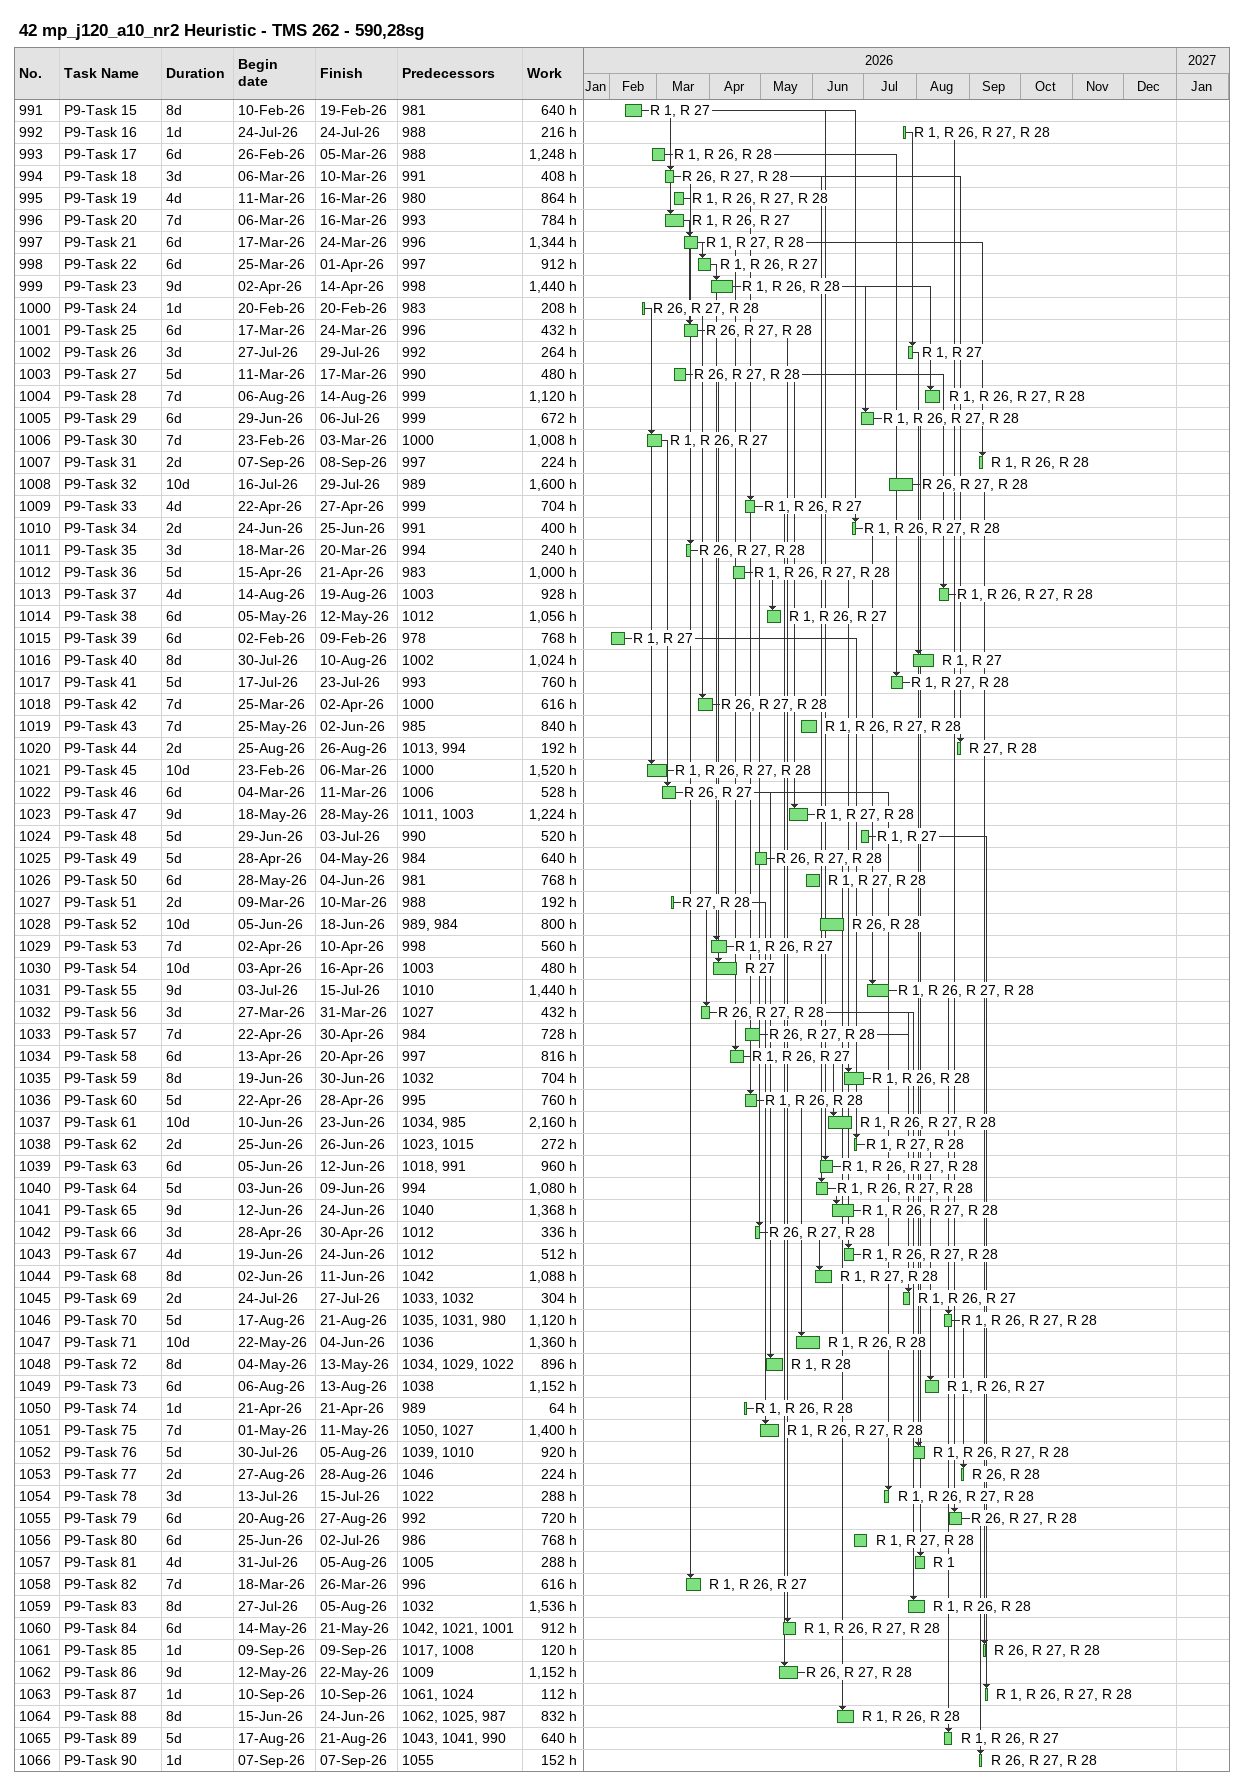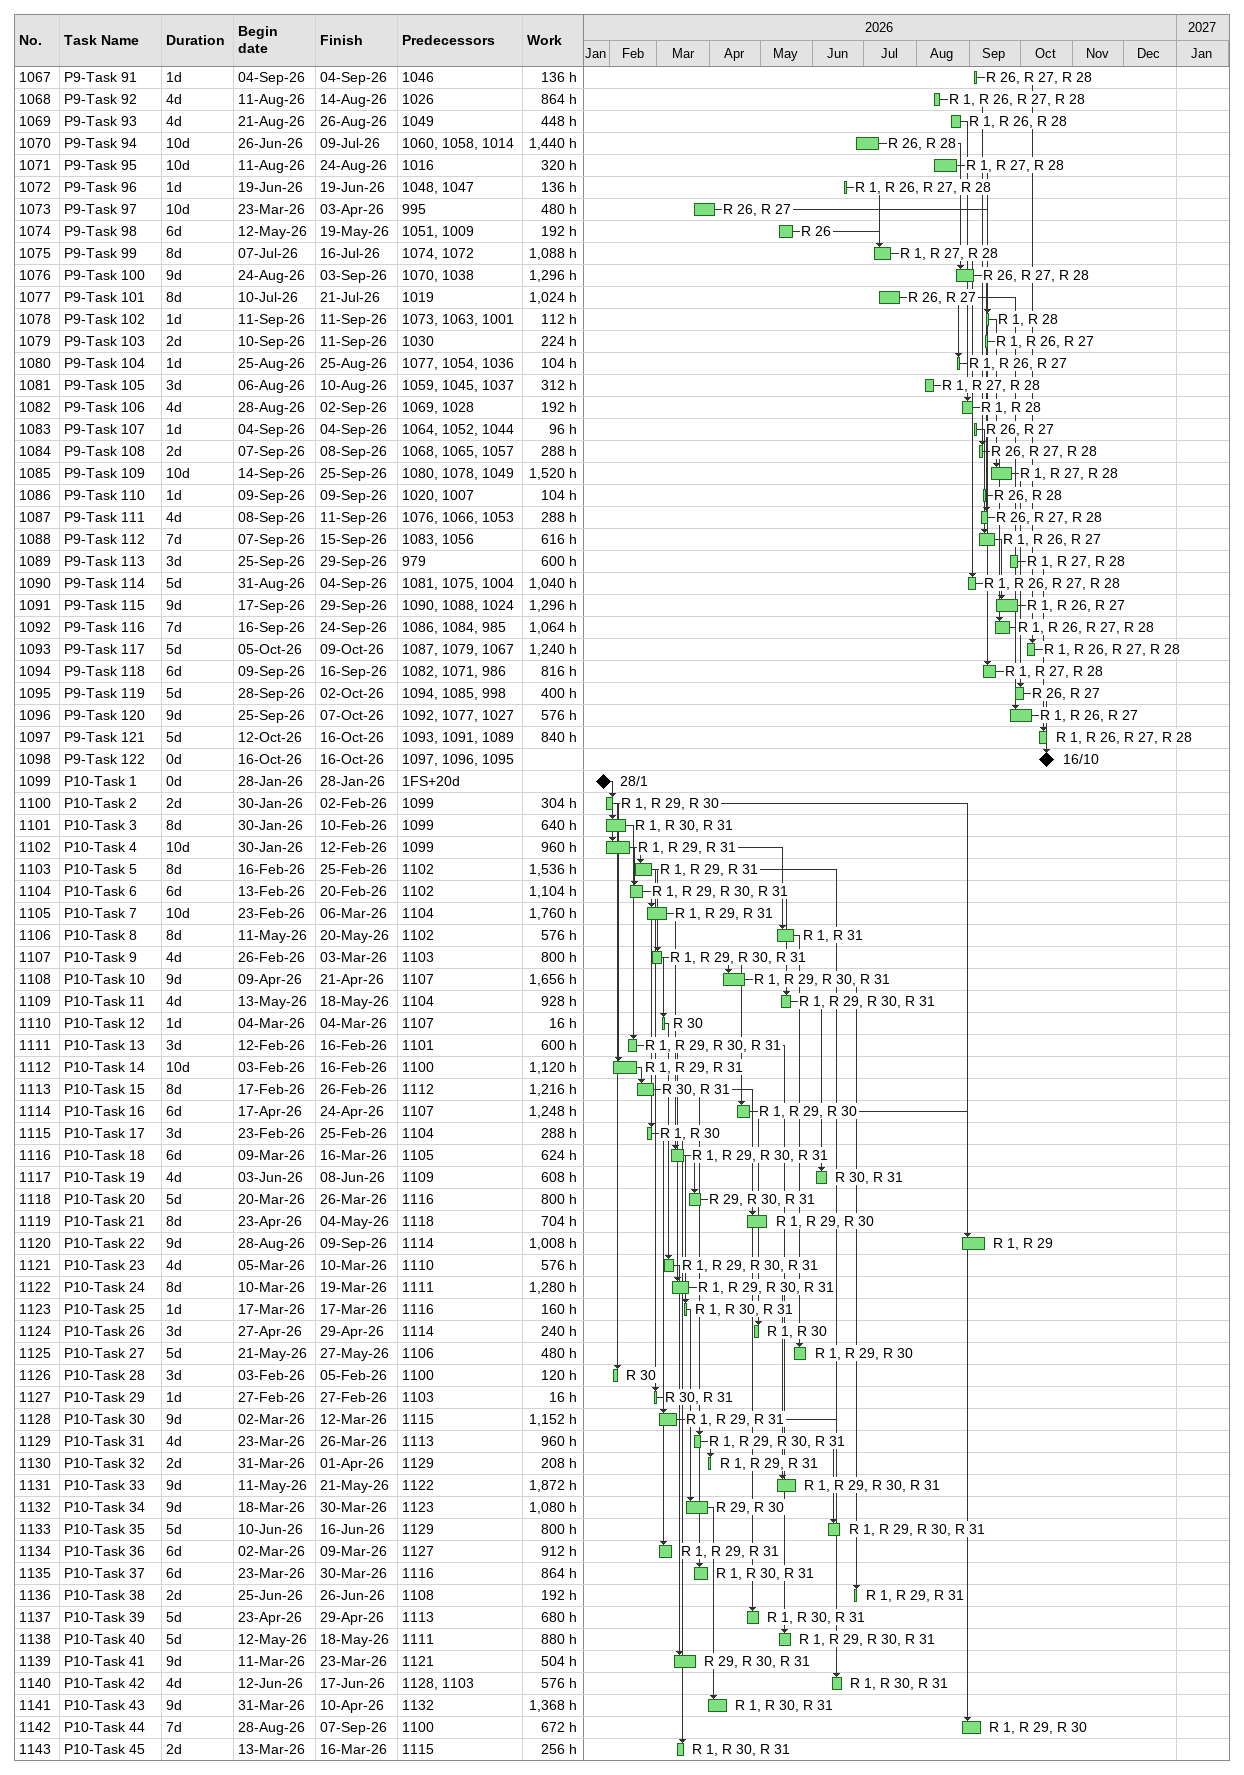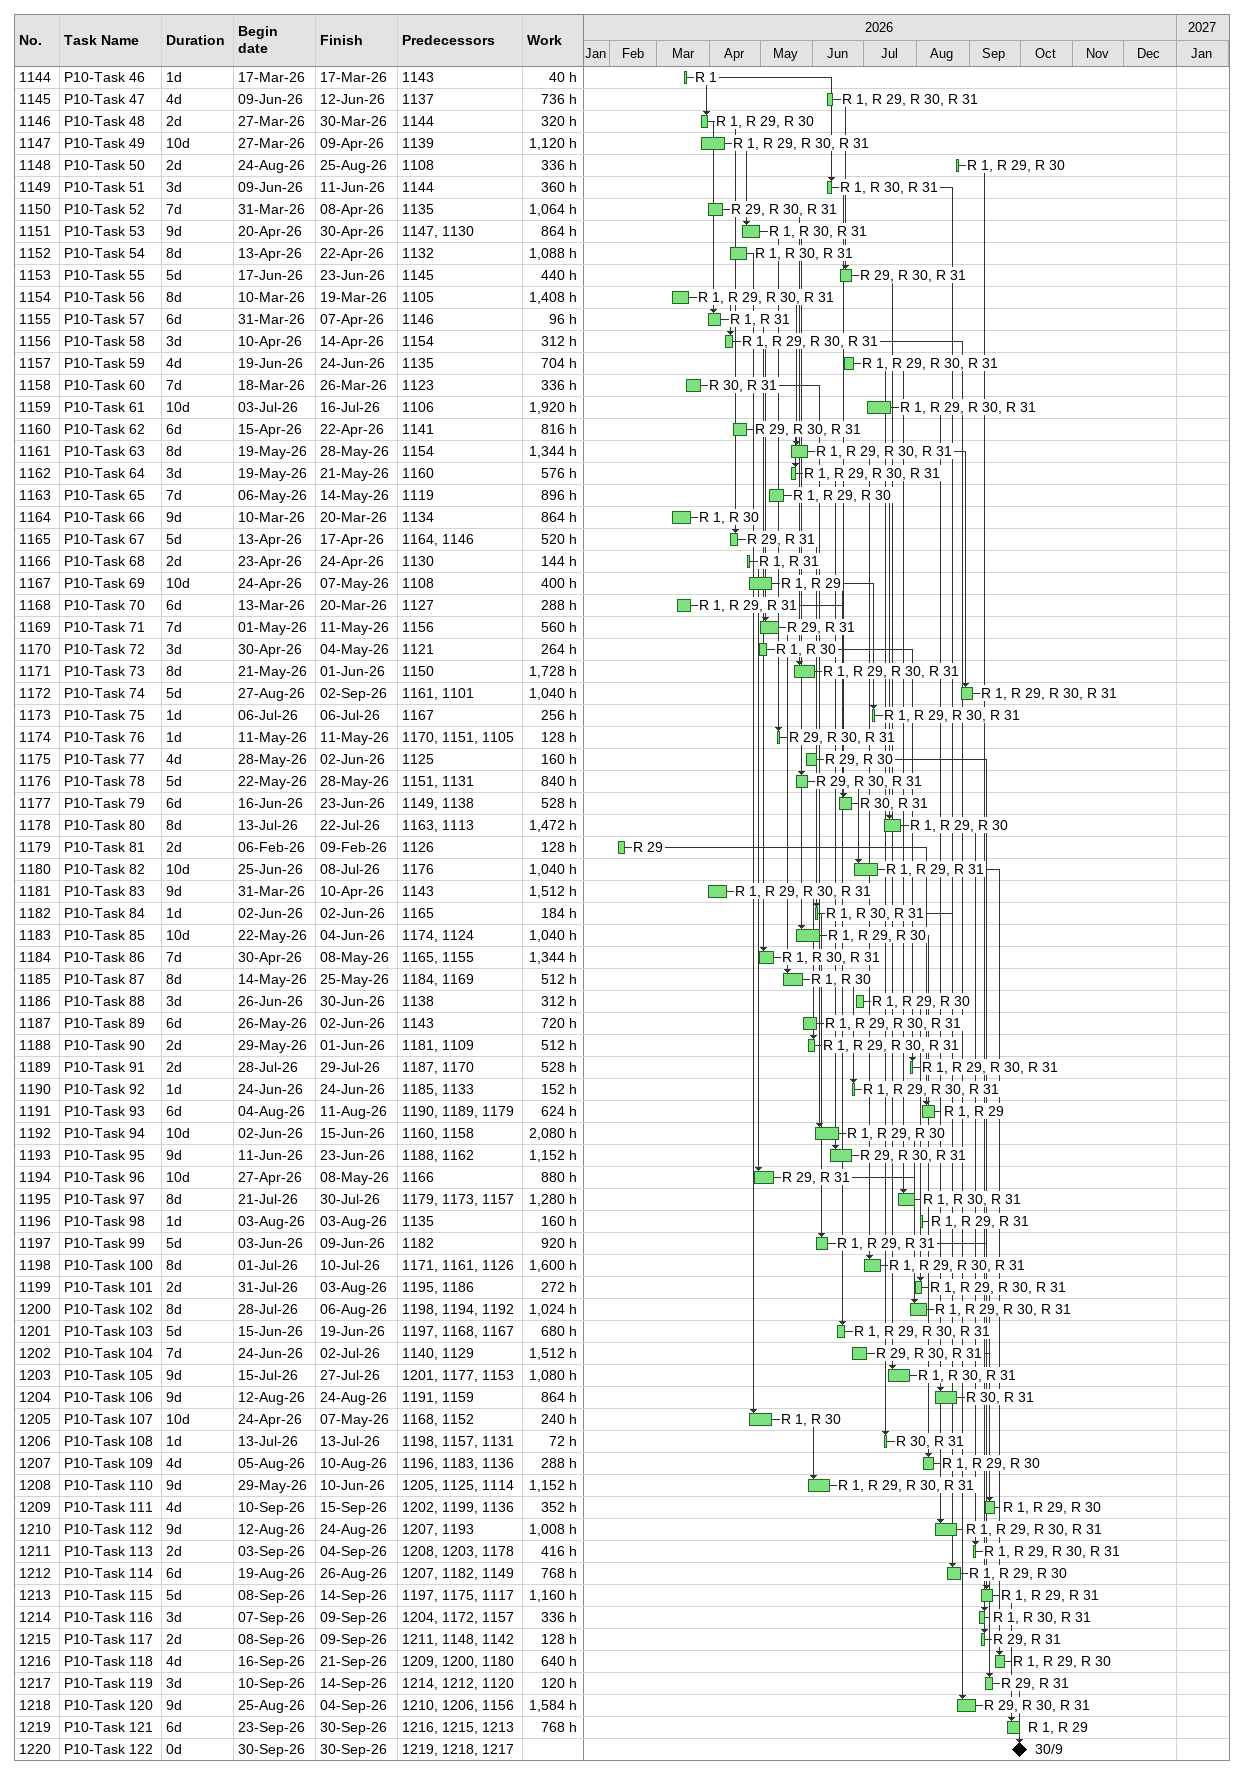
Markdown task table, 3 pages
42 mp_j120_a10_nr2 Heuristic - TMS 262 - 590,28sg

| ID | Task | Duration | Start | Finish | Predecessors | Resources | Work (h) |
|---|---|---|---|---|---|---|---|
| 991 | P9-Task 15 | 8d | 2026-02-10 | 2026-02-19 | 981 | R 1, R 27 | 640 |
| 992 | P9-Task 16 | 1d | 2026-07-24 | 2026-07-24 | 988 | R 1, R 26, R 27, R 28 | 216 |
| 993 | P9-Task 17 | 6d | 2026-02-26 | 2026-03-05 | 988 | R 1, R 26, R 28 | 1248 |
| 994 | P9-Task 18 | 3d | 2026-03-06 | 2026-03-10 | 991 | R 26, R 27, R 28 | 408 |
| 995 | P9-Task 19 | 4d | 2026-03-11 | 2026-03-16 | 980 | R 1, R 26, R 27, R 28 | 864 |
| 996 | P9-Task 20 | 7d | 2026-03-06 | 2026-03-16 | 993 | R 1, R 26, R 27 | 784 |
| 997 | P9-Task 21 | 6d | 2026-03-17 | 2026-03-24 | 996 | R 1, R 27, R 28 | 1344 |
| 998 | P9-Task 22 | 6d | 2026-03-25 | 2026-04-01 | 997 | R 1, R 26, R 27 | 912 |
| 999 | P9-Task 23 | 9d | 2026-04-02 | 2026-04-14 | 998 | R 1, R 26, R 28 | 1440 |
| 1000 | P9-Task 24 | 1d | 2026-02-20 | 2026-02-20 | 983 | R 26, R 27, R 28 | 208 |
| 1001 | P9-Task 25 | 6d | 2026-03-17 | 2026-03-24 | 996 | R 26, R 27, R 28 | 432 |
| 1002 | P9-Task 26 | 3d | 2026-07-27 | 2026-07-29 | 992 | R 1, R 27 | 264 |
| 1003 | P9-Task 27 | 5d | 2026-03-11 | 2026-03-17 | 990 | R 26, R 27, R 28 | 480 |
| 1004 | P9-Task 28 | 7d | 2026-08-06 | 2026-08-14 | 999 | R 1, R 26, R 27, R 28 | 1120 |
| 1005 | P9-Task 29 | 6d | 2026-06-29 | 2026-07-06 | 999 | R 1, R 26, R 27, R 28 | 672 |
| 1006 | P9-Task 30 | 7d | 2026-02-23 | 2026-03-03 | 1000 | R 1, R 26, R 27 | 1008 |
| 1007 | P9-Task 31 | 2d | 2026-09-07 | 2026-09-08 | 997 | R 1, R 26, R 28 | 224 |
| 1008 | P9-Task 32 | 10d | 2026-07-16 | 2026-07-29 | 989 | R 26, R 27, R 28 | 1600 |
| 1009 | P9-Task 33 | 4d | 2026-04-22 | 2026-04-27 | 999 | R 1, R 26, R 27 | 704 |
| 1010 | P9-Task 34 | 2d | 2026-06-24 | 2026-06-25 | 991 | R 1, R 26, R 27, R 28 | 400 |
| 1011 | P9-Task 35 | 3d | 2026-03-18 | 2026-03-20 | 994 | R 26, R 27, R 28 | 240 |
| 1012 | P9-Task 36 | 5d | 2026-04-15 | 2026-04-21 | 983 | R 1, R 26, R 27, R 28 | 1000 |
| 1013 | P9-Task 37 | 4d | 2026-08-14 | 2026-08-19 | 1003 | R 1, R 26, R 27, R 28 | 928 |
| 1014 | P9-Task 38 | 6d | 2026-05-05 | 2026-05-12 | 1012 | R 1, R 26, R 27 | 1056 |
| 1015 | P9-Task 39 | 6d | 2026-02-02 | 2026-02-09 | 978 | R 1, R 27 | 768 |
| 1016 | P9-Task 40 | 8d | 2026-07-30 | 2026-08-10 | 1002 | R 1, R 27 | 1024 |
| 1017 | P9-Task 41 | 5d | 2026-07-17 | 2026-07-23 | 993 | R 1, R 27, R 28 | 760 |
| 1018 | P9-Task 42 | 7d | 2026-03-25 | 2026-04-02 | 1000 | R 26, R 27, R 28 | 616 |
| 1019 | P9-Task 43 | 7d | 2026-05-25 | 2026-06-02 | 985 | R 1, R 26, R 27, R 28 | 840 |
| 1020 | P9-Task 44 | 2d | 2026-08-25 | 2026-08-26 | 1013, 994 | R 27, R 28 | 192 |
| 1021 | P9-Task 45 | 10d | 2026-02-23 | 2026-03-06 | 1000 | R 1, R 26, R 27, R 28 | 1520 |
| 1022 | P9-Task 46 | 6d | 2026-03-04 | 2026-03-11 | 1006 | R 26, R 27 | 528 |
| 1023 | P9-Task 47 | 9d | 2026-05-18 | 2026-05-28 | 1011, 1003 | R 1, R 27, R 28 | 1224 |
| 1024 | P9-Task 48 | 5d | 2026-06-29 | 2026-07-03 | 990 | R 1, R 27 | 520 |
| 1025 | P9-Task 49 | 5d | 2026-04-28 | 2026-05-04 | 984 | R 26, R 27, R 28 | 640 |
| 1026 | P9-Task 50 | 6d | 2026-05-28 | 2026-06-04 | 981 | R 1, R 27, R 28 | 768 |
| 1027 | P9-Task 51 | 2d | 2026-03-09 | 2026-03-10 | 988 | R 27, R 28 | 192 |
| 1028 | P9-Task 52 | 10d | 2026-06-05 | 2026-06-18 | 989, 984 | R 26, R 28 | 800 |
| 1029 | P9-Task 53 | 7d | 2026-04-02 | 2026-04-10 | 998 | R 1, R 26, R 27 | 560 |
| 1030 | P9-Task 54 | 10d | 2026-04-03 | 2026-04-16 | 1003 | R 27 | 480 |
| 1031 | P9-Task 55 | 9d | 2026-07-03 | 2026-07-15 | 1010 | R 1, R 26, R 27, R 28 | 1440 |
| 1032 | P9-Task 56 | 3d | 2026-03-27 | 2026-03-31 | 1027 | R 26, R 27, R 28 | 432 |
| 1033 | P9-Task 57 | 7d | 2026-04-22 | 2026-04-30 | 984 | R 26, R 27, R 28 | 728 |
| 1034 | P9-Task 58 | 6d | 2026-04-13 | 2026-04-20 | 997 | R 1, R 26, R 27 | 816 |
| 1035 | P9-Task 59 | 8d | 2026-06-19 | 2026-06-30 | 1032 | R 1, R 26, R 28 | 704 |
| 1036 | P9-Task 60 | 5d | 2026-04-22 | 2026-04-28 | 995 | R 1, R 26, R 28 | 760 |
| 1037 | P9-Task 61 | 10d | 2026-06-10 | 2026-06-23 | 1034, 985 | R 1, R 26, R 27, R 28 | 2160 |
| 1038 | P9-Task 62 | 2d | 2026-06-25 | 2026-06-26 | 1023, 1015 | R 1, R 27, R 28 | 272 |
| 1039 | P9-Task 63 | 6d | 2026-06-05 | 2026-06-12 | 1018, 991 | R 1, R 26, R 27, R 28 | 960 |
| 1040 | P9-Task 64 | 5d | 2026-06-03 | 2026-06-09 | 994 | R 1, R 26, R 27, R 28 | 1080 |
| 1041 | P9-Task 65 | 9d | 2026-06-12 | 2026-06-24 | 1040 | R 1, R 26, R 27, R 28 | 1368 |
| 1042 | P9-Task 66 | 3d | 2026-04-28 | 2026-04-30 | 1012 | R 26, R 27, R 28 | 336 |
| 1043 | P9-Task 67 | 4d | 2026-06-19 | 2026-06-24 | 1012 | R 1, R 26, R 27, R 28 | 512 |
| 1044 | P9-Task 68 | 8d | 2026-06-02 | 2026-06-11 | 1042 | R 1, R 27, R 28 | 1088 |
| 1045 | P9-Task 69 | 2d | 2026-07-24 | 2026-07-27 | 1033, 1032 | R 1, R 26, R 27 | 304 |
| 1046 | P9-Task 70 | 5d | 2026-08-17 | 2026-08-21 | 1035, 1031, 980 | R 1, R 26, R 27, R 28 | 1120 |
| 1047 | P9-Task 71 | 10d | 2026-05-22 | 2026-06-04 | 1036 | R 1, R 26, R 28 | 1360 |
| 1048 | P9-Task 72 | 8d | 2026-05-04 | 2026-05-13 | 1034, 1029, 1022 | R 1, R 28 | 896 |
| 1049 | P9-Task 73 | 6d | 2026-08-06 | 2026-08-13 | 1038 | R 1, R 26, R 27 | 1152 |
| 1050 | P9-Task 74 | 1d | 2026-04-21 | 2026-04-21 | 989 | R 1, R 26, R 28 | 64 |
| 1051 | P9-Task 75 | 7d | 2026-05-01 | 2026-05-11 | 1050, 1027 | R 1, R 26, R 27, R 28 | 1400 |
| 1052 | P9-Task 76 | 5d | 2026-07-30 | 2026-08-05 | 1039, 1010 | R 1, R 26, R 27, R 28 | 920 |
| 1053 | P9-Task 77 | 2d | 2026-08-27 | 2026-08-28 | 1046 | R 26, R 28 | 224 |
| 1054 | P9-Task 78 | 3d | 2026-07-13 | 2026-07-15 | 1022 | R 1, R 26, R 27, R 28 | 288 |
| 1055 | P9-Task 79 | 6d | 2026-08-20 | 2026-08-27 | 992 | R 26, R 27, R 28 | 720 |
| 1056 | P9-Task 80 | 6d | 2026-06-25 | 2026-07-02 | 986 | R 1, R 27, R 28 | 768 |
| 1057 | P9-Task 81 | 4d | 2026-07-31 | 2026-08-05 | 1005 | R 1 | 288 |
| 1058 | P9-Task 82 | 7d | 2026-03-18 | 2026-03-26 | 996 | R 1, R 26, R 27 | 616 |
| 1059 | P9-Task 83 | 8d | 2026-07-27 | 2026-08-05 | 1032 | R 1, R 26, R 28 | 1536 |
| 1060 | P9-Task 84 | 6d | 2026-05-14 | 2026-05-21 | 1042, 1021, 1001 | R 1, R 26, R 27, R 28 | 912 |
| 1061 | P9-Task 85 | 1d | 2026-09-09 | 2026-09-09 | 1017, 1008 | R 26, R 27, R 28 | 120 |
| 1062 | P9-Task 86 | 9d | 2026-05-12 | 2026-05-22 | 1009 | R 26, R 27, R 28 | 1152 |
| 1063 | P9-Task 87 | 1d | 2026-09-10 | 2026-09-10 | 1061, 1024 | R 1, R 26, R 27, R 28 | 112 |
| 1064 | P9-Task 88 | 8d | 2026-06-15 | 2026-06-24 | 1062, 1025, 987 | R 1, R 26, R 28 | 832 |
| 1065 | P9-Task 89 | 5d | 2026-08-17 | 2026-08-21 | 1043, 1041, 990 | R 1, R 26, R 27 | 640 |
| 1066 | P9-Task 90 | 1d | 2026-09-07 | 2026-09-07 | 1055 | R 26, R 27, R 28 | 152 |
| 1067 | P9-Task 91 | 1d | 2026-09-04 | 2026-09-04 | 1046 | R 26, R 27, R 28 | 136 |
| 1068 | P9-Task 92 | 4d | 2026-08-11 | 2026-08-14 | 1026 | R 1, R 26, R 27, R 28 | 864 |
| 1069 | P9-Task 93 | 4d | 2026-08-21 | 2026-08-26 | 1049 | R 1, R 26, R 28 | 448 |
| 1070 | P9-Task 94 | 10d | 2026-06-26 | 2026-07-09 | 1060, 1058, 1014 | R 26, R 28 | 1440 |
| 1071 | P9-Task 95 | 10d | 2026-08-11 | 2026-08-24 | 1016 | R 1, R 27, R 28 | 320 |
| 1072 | P9-Task 96 | 1d | 2026-06-19 | 2026-06-19 | 1048, 1047 | R 1, R 26, R 27, R 28 | 136 |
| 1073 | P9-Task 97 | 10d | 2026-03-23 | 2026-04-03 | 995 | R 26, R 27 | 480 |
| 1074 | P9-Task 98 | 6d | 2026-05-12 | 2026-05-19 | 1051, 1009 | R 26 | 192 |
| 1075 | P9-Task 99 | 8d | 2026-07-07 | 2026-07-16 | 1074, 1072 | R 1, R 27, R 28 | 1088 |
| 1076 | P9-Task 100 | 9d | 2026-08-24 | 2026-09-03 | 1070, 1038 | R 26, R 27, R 28 | 1296 |
| 1077 | P9-Task 101 | 8d | 2026-07-10 | 2026-07-21 | 1019 | R 26, R 27 | 1024 |
| 1078 | P9-Task 102 | 1d | 2026-09-11 | 2026-09-11 | 1073, 1063, 1001 | R 1, R 28 | 112 |
| 1079 | P9-Task 103 | 2d | 2026-09-10 | 2026-09-11 | 1030 | R 1, R 26, R 27 | 224 |
| 1080 | P9-Task 104 | 1d | 2026-08-25 | 2026-08-25 | 1077, 1054, 1036 | R 1, R 26, R 27 | 104 |
| 1081 | P9-Task 105 | 3d | 2026-08-06 | 2026-08-10 | 1059, 1045, 1037 | R 1, R 27, R 28 | 312 |
| 1082 | P9-Task 106 | 4d | 2026-08-28 | 2026-09-02 | 1069, 1028 | R 1, R 28 | 192 |
| 1083 | P9-Task 107 | 1d | 2026-09-04 | 2026-09-04 | 1064, 1052, 1044 | R 26, R 27 | 96 |
| 1084 | P9-Task 108 | 2d | 2026-09-07 | 2026-09-08 | 1068, 1065, 1057 | R 26, R 27, R 28 | 288 |
| 1085 | P9-Task 109 | 10d | 2026-09-14 | 2026-09-25 | 1080, 1078, 1049 | R 1, R 27, R 28 | 1520 |
| 1086 | P9-Task 110 | 1d | 2026-09-09 | 2026-09-09 | 1020, 1007 | R 26, R 28 | 104 |
| 1087 | P9-Task 111 | 4d | 2026-09-08 | 2026-09-11 | 1076, 1066, 1053 | R 26, R 27, R 28 | 288 |
| 1088 | P9-Task 112 | 7d | 2026-09-07 | 2026-09-15 | 1083, 1056 | R 1, R 26, R 27 | 616 |
| 1089 | P9-Task 113 | 3d | 2026-09-25 | 2026-09-29 | 979 | R 1, R 27, R 28 | 600 |
| 1090 | P9-Task 114 | 5d | 2026-08-31 | 2026-09-04 | 1081, 1075, 1004 | R 1, R 26, R 27, R 28 | 1040 |
| 1091 | P9-Task 115 | 9d | 2026-09-17 | 2026-09-29 | 1090, 1088, 1024 | R 1, R 26, R 27 | 1296 |
| 1092 | P9-Task 116 | 7d | 2026-09-16 | 2026-09-24 | 1086, 1084, 985 | R 1, R 26, R 27, R 28 | 1064 |
| 1093 | P9-Task 117 | 5d | 2026-10-05 | 2026-10-09 | 1087, 1079, 1067 | R 1, R 26, R 27, R 28 | 1240 |
| 1094 | P9-Task 118 | 6d | 2026-09-09 | 2026-09-16 | 1082, 1071, 986 | R 1, R 27, R 28 | 816 |
| 1095 | P9-Task 119 | 5d | 2026-09-28 | 2026-10-02 | 1094, 1085, 998 | R 26, R 27 | 400 |
| 1096 | P9-Task 120 | 9d | 2026-09-25 | 2026-10-07 | 1092, 1077, 1027 | R 1, R 26, R 27 | 576 |
| 1097 | P9-Task 121 | 5d | 2026-10-12 | 2026-10-16 | 1093, 1091, 1089 | R 1, R 26, R 27, R 28 | 840 |
| 1098 | P9-Task 122 | 0d | 2026-10-16 | 2026-10-16 | 1097, 1096, 1095 |  |  |
| 1099 | P10-Task 1 | 0d | 2026-01-28 | 2026-01-28 | 1FS+20d |  |  |
| 1100 | P10-Task 2 | 2d | 2026-01-30 | 2026-02-02 | 1099 | R 1, R 29, R 30 | 304 |
| 1101 | P10-Task 3 | 8d | 2026-01-30 | 2026-02-10 | 1099 | R 1, R 30, R 31 | 640 |
| 1102 | P10-Task 4 | 10d | 2026-01-30 | 2026-02-12 | 1099 | R 1, R 29, R 31 | 960 |
| 1103 | P10-Task 5 | 8d | 2026-02-16 | 2026-02-25 | 1102 | R 1, R 29, R 31 | 1536 |
| 1104 | P10-Task 6 | 6d | 2026-02-13 | 2026-02-20 | 1102 | R 1, R 29, R 30, R 31 | 1104 |
| 1105 | P10-Task 7 | 10d | 2026-02-23 | 2026-03-06 | 1104 | R 1, R 29, R 31 | 1760 |
| 1106 | P10-Task 8 | 8d | 2026-05-11 | 2026-05-20 | 1102 | R 1, R 31 | 576 |
| 1107 | P10-Task 9 | 4d | 2026-02-26 | 2026-03-03 | 1103 | R 1, R 29, R 30, R 31 | 800 |
| 1108 | P10-Task 10 | 9d | 2026-04-09 | 2026-04-21 | 1107 | R 1, R 29, R 30, R 31 | 1656 |
| 1109 | P10-Task 11 | 4d | 2026-05-13 | 2026-05-18 | 1104 | R 1, R 29, R 30, R 31 | 928 |
| 1110 | P10-Task 12 | 1d | 2026-03-04 | 2026-03-04 | 1107 | R 30 | 16 |
| 1111 | P10-Task 13 | 3d | 2026-02-12 | 2026-02-16 | 1101 | R 1, R 29, R 30, R 31 | 600 |
| 1112 | P10-Task 14 | 10d | 2026-02-03 | 2026-02-16 | 1100 | R 1, R 29, R 31 | 1120 |
| 1113 | P10-Task 15 | 8d | 2026-02-17 | 2026-02-26 | 1112 | R 30, R 31 | 1216 |
| 1114 | P10-Task 16 | 6d | 2026-04-17 | 2026-04-24 | 1107 | R 1, R 29, R 30 | 1248 |
| 1115 | P10-Task 17 | 3d | 2026-02-23 | 2026-02-25 | 1104 | R 1, R 30 | 288 |
| 1116 | P10-Task 18 | 6d | 2026-03-09 | 2026-03-16 | 1105 | R 1, R 29, R 30, R 31 | 624 |
| 1117 | P10-Task 19 | 4d | 2026-06-03 | 2026-06-08 | 1109 | R 30, R 31 | 608 |
| 1118 | P10-Task 20 | 5d | 2026-03-20 | 2026-03-26 | 1116 | R 29, R 30, R 31 | 800 |
| 1119 | P10-Task 21 | 8d | 2026-04-23 | 2026-05-04 | 1118 | R 1, R 29, R 30 | 704 |
| 1120 | P10-Task 22 | 9d | 2026-08-28 | 2026-09-09 | 1114 | R 1, R 29 | 1008 |
| 1121 | P10-Task 23 | 4d | 2026-03-05 | 2026-03-10 | 1110 | R 1, R 29, R 30, R 31 | 576 |
| 1122 | P10-Task 24 | 8d | 2026-03-10 | 2026-03-19 | 1111 | R 1, R 29, R 30, R 31 | 1280 |
| 1123 | P10-Task 25 | 1d | 2026-03-17 | 2026-03-17 | 1116 | R 1, R 30, R 31 | 160 |
| 1124 | P10-Task 26 | 3d | 2026-04-27 | 2026-04-29 | 1114 | R 1, R 30 | 240 |
| 1125 | P10-Task 27 | 5d | 2026-05-21 | 2026-05-27 | 1106 | R 1, R 29, R 30 | 480 |
| 1126 | P10-Task 28 | 3d | 2026-02-03 | 2026-02-05 | 1100 | R 30 | 120 |
| 1127 | P10-Task 29 | 1d | 2026-02-27 | 2026-02-27 | 1103 | R 30, R 31 | 16 |
| 1128 | P10-Task 30 | 9d | 2026-03-02 | 2026-03-12 | 1115 | R 1, R 29, R 31 | 1152 |
| 1129 | P10-Task 31 | 4d | 2026-03-23 | 2026-03-26 | 1113 | R 1, R 29, R 30, R 31 | 960 |
| 1130 | P10-Task 32 | 2d | 2026-03-31 | 2026-04-01 | 1129 | R 1, R 29, R 31 | 208 |
| 1131 | P10-Task 33 | 9d | 2026-05-11 | 2026-05-21 | 1122 | R 1, R 29, R 30, R 31 | 1872 |
| 1132 | P10-Task 34 | 9d | 2026-03-18 | 2026-03-30 | 1123 | R 29, R 30 | 1080 |
| 1133 | P10-Task 35 | 5d | 2026-06-10 | 2026-06-16 | 1129 | R 1, R 29, R 30, R 31 | 800 |
| 1134 | P10-Task 36 | 6d | 2026-03-02 | 2026-03-09 | 1127 | R 1, R 29, R 31 | 912 |
| 1135 | P10-Task 37 | 6d | 2026-03-23 | 2026-03-30 | 1116 | R 1, R 30, R 31 | 864 |
| 1136 | P10-Task 38 | 2d | 2026-06-25 | 2026-06-26 | 1108 | R 1, R 29, R 31 | 192 |
| 1137 | P10-Task 39 | 5d | 2026-04-23 | 2026-04-29 | 1113 | R 1, R 30, R 31 | 680 |
| 1138 | P10-Task 40 | 5d | 2026-05-12 | 2026-05-18 | 1111 | R 1, R 29, R 30, R 31 | 880 |
| 1139 | P10-Task 41 | 9d | 2026-03-11 | 2026-03-23 | 1121 | R 29, R 30, R 31 | 504 |
| 1140 | P10-Task 42 | 4d | 2026-06-12 | 2026-06-17 | 1128, 1103 | R 1, R 30, R 31 | 576 |
| 1141 | P10-Task 43 | 9d | 2026-03-31 | 2026-04-10 | 1132 | R 1, R 30, R 31 | 1368 |
| 1142 | P10-Task 44 | 7d | 2026-08-28 | 2026-09-07 | 1100 | R 1, R 29, R 30 | 672 |
| 1143 | P10-Task 45 | 2d | 2026-03-13 | 2026-03-16 | 1115 | R 1, R 30, R 31 | 256 |
| 1144 | P10-Task 46 | 1d | 2026-03-17 | 2026-03-17 | 1143 | R 1 | 40 |
| 1145 | P10-Task 47 | 4d | 2026-06-09 | 2026-06-12 | 1137 | R 1, R 29, R 30, R 31 | 736 |
| 1146 | P10-Task 48 | 2d | 2026-03-27 | 2026-03-30 | 1144 | R 1, R 29, R 30 | 320 |
| 1147 | P10-Task 49 | 10d | 2026-03-27 | 2026-04-09 | 1139 | R 1, R 29, R 30, R 31 | 1120 |
| 1148 | P10-Task 50 | 2d | 2026-08-24 | 2026-08-25 | 1108 | R 1, R 29, R 30 | 336 |
| 1149 | P10-Task 51 | 3d | 2026-06-09 | 2026-06-11 | 1144 | R 1, R 30, R 31 | 360 |
| 1150 | P10-Task 52 | 7d | 2026-03-31 | 2026-04-08 | 1135 | R 29, R 30, R 31 | 1064 |
| 1151 | P10-Task 53 | 9d | 2026-04-20 | 2026-04-30 | 1147, 1130 | R 1, R 30, R 31 | 864 |
| 1152 | P10-Task 54 | 8d | 2026-04-13 | 2026-04-22 | 1132 | R 1, R 30, R 31 | 1088 |
| 1153 | P10-Task 55 | 5d | 2026-06-17 | 2026-06-23 | 1145 | R 29, R 30, R 31 | 440 |
| 1154 | P10-Task 56 | 8d | 2026-03-10 | 2026-03-19 | 1105 | R 1, R 29, R 30, R 31 | 1408 |
| 1155 | P10-Task 57 | 6d | 2026-03-31 | 2026-04-07 | 1146 | R 1, R 31 | 96 |
| 1156 | P10-Task 58 | 3d | 2026-04-10 | 2026-04-14 | 1154 | R 1, R 29, R 30, R 31 | 312 |
| 1157 | P10-Task 59 | 4d | 2026-06-19 | 2026-06-24 | 1135 | R 1, R 29, R 30, R 31 | 704 |
| 1158 | P10-Task 60 | 7d | 2026-03-18 | 2026-03-26 | 1123 | R 30, R 31 | 336 |
| 1159 | P10-Task 61 | 10d | 2026-07-03 | 2026-07-16 | 1106 | R 1, R 29, R 30, R 31 | 1920 |
| 1160 | P10-Task 62 | 6d | 2026-04-15 | 2026-04-22 | 1141 | R 29, R 30, R 31 | 816 |
| 1161 | P10-Task 63 | 8d | 2026-05-19 | 2026-05-28 | 1154 | R 1, R 29, R 30, R 31 | 1344 |
| 1162 | P10-Task 64 | 3d | 2026-05-19 | 2026-05-21 | 1160 | R 1, R 29, R 30, R 31 | 576 |
| 1163 | P10-Task 65 | 7d | 2026-05-06 | 2026-05-14 | 1119 | R 1, R 29, R 30 | 896 |
| 1164 | P10-Task 66 | 9d | 2026-03-10 | 2026-03-20 | 1134 | R 1, R 30 | 864 |
| 1165 | P10-Task 67 | 5d | 2026-04-13 | 2026-04-17 | 1164, 1146 | R 29, R 31 | 520 |
| 1166 | P10-Task 68 | 2d | 2026-04-23 | 2026-04-24 | 1130 | R 1, R 31 | 144 |
| 1167 | P10-Task 69 | 10d | 2026-04-24 | 2026-05-07 | 1108 | R 1, R 29 | 400 |
| 1168 | P10-Task 70 | 6d | 2026-03-13 | 2026-03-20 | 1127 | R 1, R 29, R 31 | 288 |
| 1169 | P10-Task 71 | 7d | 2026-05-01 | 2026-05-11 | 1156 | R 29, R 31 | 560 |
| 1170 | P10-Task 72 | 3d | 2026-04-30 | 2026-05-04 | 1121 | R 1, R 30 | 264 |
| 1171 | P10-Task 73 | 8d | 2026-05-21 | 2026-06-01 | 1150 | R 1, R 29, R 30, R 31 | 1728 |
| 1172 | P10-Task 74 | 5d | 2026-08-27 | 2026-09-02 | 1161, 1101 | R 1, R 29, R 30, R 31 | 1040 |
| 1173 | P10-Task 75 | 1d | 2026-07-06 | 2026-07-06 | 1167 | R 1, R 29, R 30, R 31 | 256 |
| 1174 | P10-Task 76 | 1d | 2026-05-11 | 2026-05-11 | 1170, 1151, 1105 | R 29, R 30, R 31 | 128 |
| 1175 | P10-Task 77 | 4d | 2026-05-28 | 2026-06-02 | 1125 | R 29, R 30 | 160 |
| 1176 | P10-Task 78 | 5d | 2026-05-22 | 2026-05-28 | 1151, 1131 | R 29, R 30, R 31 | 840 |
| 1177 | P10-Task 79 | 6d | 2026-06-16 | 2026-06-23 | 1149, 1138 | R 30, R 31 | 528 |
| 1178 | P10-Task 80 | 8d | 2026-07-13 | 2026-07-22 | 1163, 1113 | R 1, R 29, R 30 | 1472 |
| 1179 | P10-Task 81 | 2d | 2026-02-06 | 2026-02-09 | 1126 | R 29 | 128 |
| 1180 | P10-Task 82 | 10d | 2026-06-25 | 2026-07-08 | 1176 | R 1, R 29, R 31 | 1040 |
| 1181 | P10-Task 83 | 9d | 2026-03-31 | 2026-04-10 | 1143 | R 1, R 29, R 30, R 31 | 1512 |
| 1182 | P10-Task 84 | 1d | 2026-06-02 | 2026-06-02 | 1165 | R 1, R 30, R 31 | 184 |
| 1183 | P10-Task 85 | 10d | 2026-05-22 | 2026-06-04 | 1174, 1124 | R 1, R 29, R 30 | 1040 |
| 1184 | P10-Task 86 | 7d | 2026-04-30 | 2026-05-08 | 1165, 1155 | R 1, R 30, R 31 | 1344 |
| 1185 | P10-Task 87 | 8d | 2026-05-14 | 2026-05-25 | 1184, 1169 | R 1, R 30 | 512 |
| 1186 | P10-Task 88 | 3d | 2026-06-26 | 2026-06-30 | 1138 | R 1, R 29, R 30 | 312 |
| 1187 | P10-Task 89 | 6d | 2026-05-26 | 2026-06-02 | 1143 | R 1, R 29, R 30, R 31 | 720 |
| 1188 | P10-Task 90 | 2d | 2026-05-29 | 2026-06-01 | 1181, 1109 | R 1, R 29, R 30, R 31 | 512 |
| 1189 | P10-Task 91 | 2d | 2026-07-28 | 2026-07-29 | 1187, 1170 | R 1, R 29, R 30, R 31 | 528 |
| 1190 | P10-Task 92 | 1d | 2026-06-24 | 2026-06-24 | 1185, 1133 | R 1, R 29, R 30, R 31 | 152 |
| 1191 | P10-Task 93 | 6d | 2026-08-04 | 2026-08-11 | 1190, 1189, 1179 | R 1, R 29 | 624 |
| 1192 | P10-Task 94 | 10d | 2026-06-02 | 2026-06-15 | 1160, 1158 | R 1, R 29, R 30 | 2080 |
| 1193 | P10-Task 95 | 9d | 2026-06-11 | 2026-06-23 | 1188, 1162 | R 29, R 30, R 31 | 1152 |
| 1194 | P10-Task 96 | 10d | 2026-04-27 | 2026-05-08 | 1166 | R 29, R 31 | 880 |
| 1195 | P10-Task 97 | 8d | 2026-07-21 | 2026-07-30 | 1179, 1173, 1157 | R 1, R 30, R 31 | 1280 |
| 1196 | P10-Task 98 | 1d | 2026-08-03 | 2026-08-03 | 1135 | R 1, R 29, R 31 | 160 |
| 1197 | P10-Task 99 | 5d | 2026-06-03 | 2026-06-09 | 1182 | R 1, R 29, R 31 | 920 |
| 1198 | P10-Task 100 | 8d | 2026-07-01 | 2026-07-10 | 1171, 1161, 1126 | R 1, R 29, R 30, R 31 | 1600 |
| 1199 | P10-Task 101 | 2d | 2026-07-31 | 2026-08-03 | 1195, 1186 | R 1, R 29, R 30, R 31 | 272 |
| 1200 | P10-Task 102 | 8d | 2026-07-28 | 2026-08-06 | 1198, 1194, 1192 | R 1, R 29, R 30, R 31 | 1024 |
| 1201 | P10-Task 103 | 5d | 2026-06-15 | 2026-06-19 | 1197, 1168, 1167 | R 1, R 29, R 30, R 31 | 680 |
| 1202 | P10-Task 104 | 7d | 2026-06-24 | 2026-07-02 | 1140, 1129 | R 29, R 30, R 31 | 1512 |
| 1203 | P10-Task 105 | 9d | 2026-07-15 | 2026-07-27 | 1201, 1177, 1153 | R 1, R 30, R 31 | 1080 |
| 1204 | P10-Task 106 | 9d | 2026-08-12 | 2026-08-24 | 1191, 1159 | R 30, R 31 | 864 |
| 1205 | P10-Task 107 | 10d | 2026-04-24 | 2026-05-07 | 1168, 1152 | R 1, R 30 | 240 |
| 1206 | P10-Task 108 | 1d | 2026-07-13 | 2026-07-13 | 1198, 1157, 1131 | R 30, R 31 | 72 |
| 1207 | P10-Task 109 | 4d | 2026-08-05 | 2026-08-10 | 1196, 1183, 1136 | R 1, R 29, R 30 | 288 |
| 1208 | P10-Task 110 | 9d | 2026-05-29 | 2026-06-10 | 1205, 1125, 1114 | R 1, R 29, R 30, R 31 | 1152 |
| 1209 | P10-Task 111 | 4d | 2026-09-10 | 2026-09-15 | 1202, 1199, 1136 | R 1, R 29, R 30 | 352 |
| 1210 | P10-Task 112 | 9d | 2026-08-12 | 2026-08-24 | 1207, 1193 | R 1, R 29, R 30, R 31 | 1008 |
| 1211 | P10-Task 113 | 2d | 2026-09-03 | 2026-09-04 | 1208, 1203, 1178 | R 1, R 29, R 30, R 31 | 416 |
| 1212 | P10-Task 114 | 6d | 2026-08-19 | 2026-08-26 | 1207, 1182, 1149 | R 1, R 29, R 30 | 768 |
| 1213 | P10-Task 115 | 5d | 2026-09-08 | 2026-09-14 | 1197, 1175, 1117 | R 1, R 29, R 31 | 1160 |
| 1214 | P10-Task 116 | 3d | 2026-09-07 | 2026-09-09 | 1204, 1172, 1157 | R 1, R 30, R 31 | 336 |
| 1215 | P10-Task 117 | 2d | 2026-09-08 | 2026-09-09 | 1211, 1148, 1142 | R 29, R 31 | 128 |
| 1216 | P10-Task 118 | 4d | 2026-09-16 | 2026-09-21 | 1209, 1200, 1180 | R 1, R 29, R 30 | 640 |
| 1217 | P10-Task 119 | 3d | 2026-09-10 | 2026-09-14 | 1214, 1212, 1120 | R 29, R 31 | 120 |
| 1218 | P10-Task 120 | 9d | 2026-08-25 | 2026-09-04 | 1210, 1206, 1156 | R 29, R 30, R 31 | 1584 |
| 1219 | P10-Task 121 | 6d | 2026-09-23 | 2026-09-30 | 1216, 1215, 1213 | R 1, R 29 | 768 |
| 1220 | P10-Task 122 | 0d | 2026-09-30 | 2026-09-30 | 1219, 1218, 1217 |  |  |
